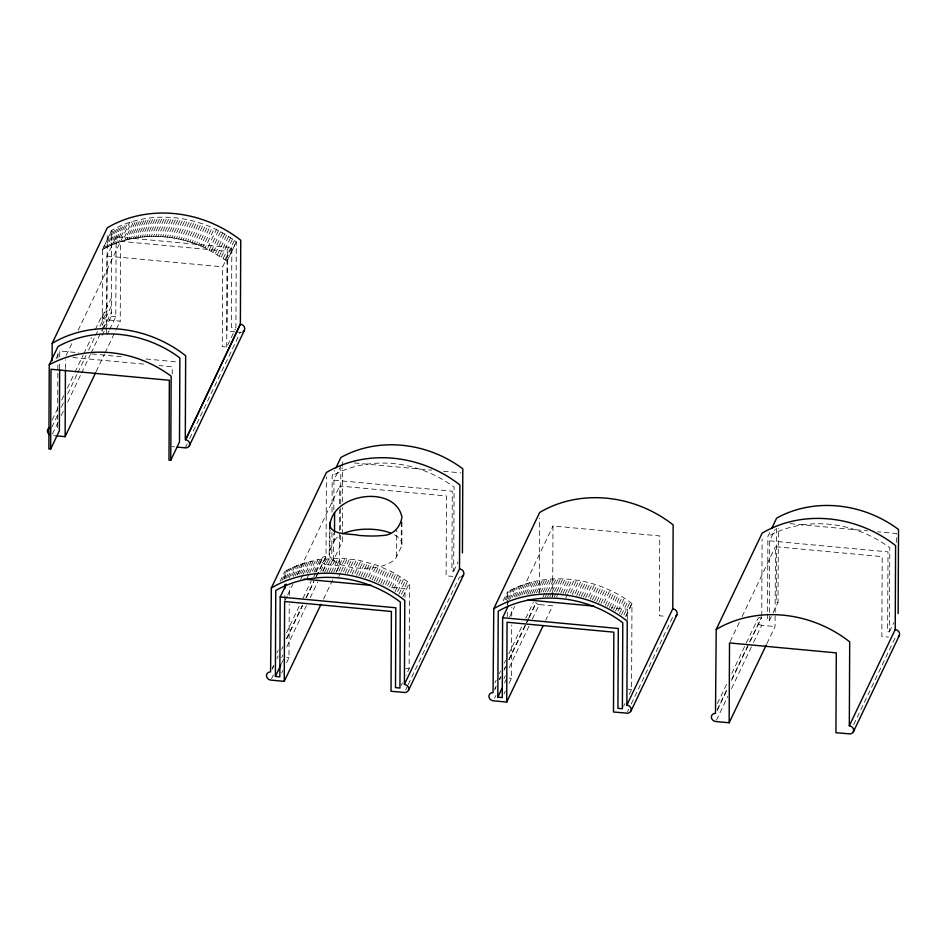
<?xml version="1.0" encoding="UTF-8"?>
<svg xmlns="http://www.w3.org/2000/svg" width="947" height="947" viewBox="0 0 947 947"><rect width="100%" height="100%" fill="white"/><g stroke="black" fill="none" stroke-linecap="round" stroke-linejoin="round"><path stroke-width="0.71" stroke-dasharray="4.74 3.55" d="M57.601 427.772L57.885 364.003M57.921 358.191L57.945 352.379M59.649 368.714L59.673 362.796M59.697 356.889L59.732 350.97L78.719 352.746M65.438 368.667L65.473 359.789M102.169 331.403L102.193 327.721M106.62 332.953L106.964 256.081L116.15 236.833L231.826 247.605L231.459 327.425L235.91 327.84L236.3 241.899C201.474 215.182 150.597 208.293 111.722 230.299L102.548 249.546L102.205 325.259L111.379 306.011M234.998 331.852L226.996 331.107L227.351 251.275L120.577 241.343L120.222 321.163L105.721 319.684A4.546 4.013 25.5 0 1 106.904 311.741L107.26 233.613M105.212 329.083L111.332 316.251L111.722 230.299M109.663 329.497L115.783 316.665L116.15 236.833M172.236 374.172L172.259 366.773L159.096 365.554M231.826 247.605L222.64 266.853L222.273 346.685L226.724 347.099L235.294 329.13M226.724 347.099L227.114 261.147L236.3 241.899M284.81 600.362L284.846 593.082M284.917 578.522L284.94 571.23L298.731 564.803L317.908 559.641L340.447 558.15L358.747 560.21L376.693 565.122L393.763 572.71L409.518 582.831L409.128 668.783L406.074 675.199M286.562 662.722L289.001 657.597L289.249 604.375M289.285 595.497L289.332 586.631M316.535 576.332L326.028 556.422L326.395 476.921M329.236 554.291L329.367 527.349M401.327 521.951L401.208 547.035L396.615 556.658A34.068 14.761 0.3 0 1 356.368 567.987A34.068 14.761 0.3 0 1 329.887 550.444L329.982 529.787M331.923 532.451L331.805 559.831L333.581 559.997L342.305 541.708L342.329 535.789M332.018 512.102L332.184 475.749L334.682 470.529M333.581 559.997L333.699 533.386M333.806 509.735L333.948 480.165L341.417 464.492M329.887 550.444L334.48 540.82L334.516 531.965M336.812 571.159L339.346 565.856L339.5 531.847M339.5 530.367L339.594 509.675M339.63 503.768L339.701 486.024L446.475 495.968L446.12 575.8L452.796 576.415M340.553 534.984L340.529 541.542L342.305 541.708M340.577 529.799L340.695 505.449M340.695 503.993L340.861 467.64M342.341 534.309L342.459 507.699M342.483 501.792L342.636 467.794M342.648 466.315L342.672 461.876M396.615 556.658L396.746 530.107M401.859 543.199L401.954 521.927M404.996 597.403L405.044 588.537L388.933 587.033M333.948 480.165L452.287 491.185L451.932 571.017L453.708 571.183L454.087 487.101L452.725 486.095A107.662 95.067 25.5 0 0 333.545 474.992L332.184 475.749M507.284 616.71L507.308 612.342M507.332 605.062L507.391 591.946C546.265 569.928 597.143 576.83 631.969 603.547L631.578 689.487L628.512 695.903M509.013 683.438L511.451 678.301L511.7 625.091M511.735 616.213L511.771 607.347M539.317 593.438L539.66 518.352M552.657 596.941L552.977 525.987L659.751 535.931L659.384 615.763L666.061 616.379M627.447 619.598L627.494 609.252L611.383 607.749M761.755 615.87L762.098 538.973M767.555 613.952L767.52 620.498L769.295 620.664L772.421 614.141M767.567 611.502L767.899 536.428L770.396 531.196M769.295 620.664L769.662 540.844L775.273 529.077M766.881 643.664L775.06 626.535L775.415 546.703L882.202 556.647L881.835 636.467L888.511 637.094M776.576 528.319L776.244 602.221L778.02 602.387L778.363 528.462M769.662 540.844L888.002 551.864L887.647 631.685L889.422 631.85L889.801 547.78L888.44 546.774A107.662 95.067 25.5 0 0 769.272 535.671L767.899 536.428M896.691 542.442L896.726 533.575L877.739 531.8M102.548 249.546L111.793 230.263M102.607 249.511L104.49 248.481L113.676 229.233M104.49 248.481L106.395 247.487L115.581 228.227M106.395 247.487L108.337 246.528L117.523 227.28M55.991 358.806L59.732 350.97M108.337 246.528L110.302 245.616L119.476 226.369M110.302 245.616L112.279 244.74L121.465 225.493M112.279 244.74L114.291 243.912L123.477 224.664M114.291 243.912L116.327 243.119L125.513 223.871M116.327 243.119L118.387 242.373L127.561 223.125M66.124 355.504L72.457 342.234M78.151 330.278L129.644 222.415M118.387 242.373L122.554 241.012L131.74 221.764M122.554 241.012L124.673 240.396L133.847 221.136M124.673 240.396L126.803 239.816L135.989 220.568M126.803 239.816L128.958 239.283L138.144 220.035M128.958 239.283L131.124 238.798L140.31 219.55M131.124 238.798L133.302 238.36L142.488 219.112M133.302 238.36L135.504 237.957L144.69 218.71M135.504 237.957L137.717 237.602L146.903 218.355M52.18 419.995L57.874 408.039M61.673 400.084L64.207 394.769M67.367 388.128L74.34 373.532M74.967 372.195L83.206 354.947M83.833 353.61L91.433 337.688M95.233 329.722L102.832 313.788M137.717 237.602L139.943 237.295L149.117 218.047M102.24 317.067L111.415 297.82M139.943 237.295L142.18 237.034L151.354 217.786M51.813 427.239L58.146 413.957M61.318 407.317L63.851 402.013M67.651 394.047L77.145 374.136M77.784 372.81L86.011 355.551M88.544 350.236L97.411 331.651M99.944 326.336L106.904 311.741M142.18 237.034L144.418 236.821L153.603 217.573M58.11 422.149L51.777 435.419L54.453 435.667M61.283 415.508L63.816 410.193M67.616 402.238L80.909 374.349M81.537 373.023L90.403 354.438M91.042 353.113L101.803 330.55M102.442 329.213L106.869 319.92M144.418 236.821L146.678 236.643L155.853 217.396M103.401 328.834L111.355 312.155M146.678 236.643L148.939 236.525L158.113 217.265M102.158 335.498L104.608 330.361M148.939 236.525L151.2 236.442L160.386 217.194M151.2 236.442L153.485 236.407L162.659 217.147M107.212 334.622L109.047 330.775M153.485 236.407L155.758 236.407L164.944 217.159M155.758 236.407L158.042 236.466L167.228 217.218M158.042 236.466L160.327 236.561L169.513 217.313M96.156 371.615L104.383 354.356M105.022 353.03L115.783 330.456M116.422 329.13L120.222 321.163M160.327 236.561L162.624 236.714L171.809 217.467M162.624 236.714L164.908 236.904L174.094 217.656M164.908 236.904L167.205 237.141L176.379 217.893M167.205 237.141L169.489 237.413L178.675 218.165M169.489 237.413L171.774 237.744L180.96 218.497M171.774 237.744L174.059 238.111L183.245 218.864M174.059 238.111L176.343 238.526L185.517 219.278M176.343 238.526L178.616 238.987L187.79 219.74M178.616 238.987L180.877 239.496L190.063 220.249M180.877 239.496L183.138 240.041L192.324 220.793M183.138 240.041L185.387 240.633L194.573 221.385M185.387 240.633L187.636 241.272L196.81 222.024M187.636 241.272L189.862 241.947L199.048 222.699M189.862 241.947L192.075 242.669L201.261 223.421M192.075 242.669L194.289 243.438L203.463 224.179M194.289 243.438L196.479 244.243L205.665 224.995M196.479 244.243L198.657 245.084L207.831 225.836M198.657 245.084L200.811 245.971L209.997 226.724M200.811 245.971L202.966 246.907L212.14 227.659M202.966 246.907L205.085 247.877L214.271 228.629M227.114 261.147L207.204 248.895L216.378 229.636M209.287 249.937L218.473 230.689M211.359 251.026L220.533 231.778M213.406 252.162L222.581 232.915M215.431 253.323L224.605 234.075M217.431 254.53L226.605 235.282M219.408 255.773L228.582 236.525M221.349 257.051L230.535 237.804M223.279 258.365L232.465 239.118M225.173 259.715L234.359 240.467M227.043 261.1L236.229 241.852M185.245 447.848L187.151 443.871M189.684 438.556L240.337 332.35A4.546 4.013 25.5 0 0 241.378 332.338M280.052 581.505L285.011 571.195M281.993 580.428L286.894 570.165M283.911 579.434L288.799 569.171M285.84 578.475L290.741 568.212M287.805 577.563L292.694 567.3M289.178 577.978L294.683 566.424M291.794 575.859L296.695 565.596M293.215 576.356L298.731 564.803M295.275 575.61L300.779 564.057M285.248 600.197L287.154 596.208M287.781 594.882L292.848 584.263M297.275 574.971L339.701 486.024M297.346 574.9L302.862 563.347M299.441 574.237L304.958 562.696M301.56 573.622L307.077 562.068M300.637 579.469L302.472 575.61M303.087 574.332L309.207 561.5M305.845 572.521L311.362 560.967M307.408 573.314L313.528 560.482M307.136 578.001L308.971 574.154M309.586 572.876L315.706 560.044M312.403 571.195L317.908 559.641M314.002 572.118L320.122 559.286M276.95 652.826L278.217 650.163M286.456 632.916L299.749 605.026M302.922 598.397L311.149 581.138M315.576 571.846L321.909 558.564M313.777 576.948L315.611 573.101M316.215 571.81L322.347 558.979M272.499 667.919L273.766 665.268M276.926 658.627L278.193 655.963M286.42 638.716L302.259 605.524M306.059 597.557L313.658 581.624M316.002 576.687L326.028 556.422M272.215 669.269L273.482 666.605M281.709 649.346L282.975 646.694M286.775 638.728L302.602 605.547M306.402 597.581L314.002 581.647M320.702 571.337L326.822 558.505M271.54 678.774L273.446 674.797M281.673 657.538L282.94 654.886M286.74 646.919L306.366 605.76M310.166 597.794L317.766 581.872M322.832 571.242L325.993 564.613L339.346 565.856M322.951 571.159L329.071 558.328M324.608 572.319L331.332 558.197M281.496 663.598L283.946 658.461M326.869 572.237L333.604 558.126M329.154 572.201L335.877 558.079M281.661 672.997L282.881 670.429M331.426 572.213L338.162 558.091M333.711 572.26L340.447 558.15M335.996 572.367L342.731 558.245M323.519 599.037L333.013 579.126M338.908 571.23L345.028 558.399M338.742 576.545L340.577 572.698M341.192 571.42L347.312 558.588M343.489 571.657L349.609 558.825M345.158 573.219L351.893 559.097M347.442 573.539L354.178 559.428M350.343 572.627L356.463 559.795M352.012 574.332L358.747 560.21M354.888 573.503L361.02 560.671M356.546 575.291L363.281 561.18M358.806 575.847L365.542 561.725M361.056 576.439L367.791 562.317M363.305 577.066L370.028 562.956M365.53 577.753L372.266 563.631M368.359 577.185L374.479 564.353M369.957 579.233L376.693 565.122M372.147 580.038L378.883 565.927M374.325 580.89L381.061 566.768M376.48 581.778L383.215 567.655M378.634 582.701L385.358 568.591M380.753 583.683L387.489 569.561M382.872 584.69L389.596 570.567M385.571 584.453L391.691 571.621M387.631 585.542L393.763 572.71M389.679 586.678L395.799 573.846M391.703 587.838L397.823 575.007M393.703 589.046L399.823 576.214M395.077 591.567L401.8 577.457M397.633 591.567L403.753 578.735M398.947 594.16L405.683 580.049M401.457 594.231L407.577 581.399M402.783 596.953L409.447 582.784M453.708 571.183L458.064 562.033M401.173 685.462L402.392 682.894M405.647 689.878L407.541 685.9M408.181 684.574L459.461 577.043L460.621 577.007M503.106 600.931L507.462 591.911M505.059 599.853L509.344 590.869M506.349 600.149L511.25 589.874M508.29 599.191L513.191 588.927M507.19 604.695L509.024 600.848M509.64 599.558L515.144 588.004M512.232 597.403L517.133 587.14M514.245 596.574L519.145 586.311M515.665 597.072L521.181 585.518M517.725 596.314L523.229 584.773M509.581 616.959L514.612 606.411M519.643 595.864L552.977 525.987M521.892 594.953L527.408 583.399M524.011 594.337L529.527 582.784M526.141 593.757L531.658 582.216M527.692 594.515L533.812 581.683M529.858 594.029L535.978 581.198M532.036 593.591L538.156 580.76M534.238 593.189L540.358 580.357M536.452 592.834L542.572 580.002M494.938 682.917L496.192 680.277M499.329 673.684L500.596 671.044M504.36 663.137L505.627 660.497M508.764 653.904L522.602 624.902M525.751 618.308L533.291 602.481M538.665 592.526L544.785 579.694M494.926 688.658L496.192 686.019M499.329 679.425L500.596 676.797M504.36 668.878L505.627 666.238M508.764 659.657L525.751 624.049M526.378 622.735L528.26 618.782M528.888 617.456L535.813 602.955M540.903 592.266L547.023 579.434M494.654 689.996L495.908 687.356M499.685 679.449L500.939 676.809M504.088 670.216L505.343 667.588M509.119 659.668L526.094 624.073M526.721 622.759L528.615 618.805M529.243 617.48L536.156 602.979M543.152 592.053L549.272 579.221M494.618 698.188L495.873 695.548M504.053 678.407L505.307 675.767M509.084 667.86L529.207 625.671M532.344 619.078L539.269 604.577L552.61 605.82L545.697 620.321M542.951 597.012L544.785 593.165M545.401 591.875L551.521 579.043M545.212 596.882L547.058 593.035M547.662 591.745L553.782 578.913M504.562 683.024L506.396 679.177M547.484 596.799L549.319 592.952M549.935 591.662L556.055 578.83M549.757 596.764L551.592 592.917M552.208 591.626L558.328 578.795M504.112 693.701L505.331 691.144M552.042 596.776L553.877 592.929M554.492 591.638L560.612 578.806M554.326 596.823L556.161 592.976M556.777 591.697L562.897 578.866M556.611 596.93L558.446 593.082M559.061 591.792L565.181 578.96M560.742 593.224L567.478 579.102M563.027 593.414L569.763 579.304M565.323 593.651L572.059 579.528M565.773 597.782L567.608 593.935M568.224 592.644L574.344 579.813M570.508 592.976L576.628 580.144M572.177 594.633L578.913 580.511M575.066 593.757L581.186 580.925M576.735 595.497L583.459 581.387M578.996 596.006L585.731 581.896M581.257 596.551L587.992 582.441M583.506 597.143L590.241 583.032M585.743 597.782L592.479 583.672M588.596 597.178L594.716 584.346M590.194 599.179L596.93 585.068M592.408 599.948L599.131 585.826M594.598 600.753L601.333 586.631M596.776 601.605L603.511 587.483M598.93 602.493L605.666 588.371M601.085 603.417L607.808 589.306M603.819 603.109L609.939 590.277M605.311 605.405L612.046 591.283M607.406 606.459L614.141 592.337M609.477 607.548L616.201 593.426M611.525 608.672L618.249 594.562M613.549 609.844L620.273 595.722M615.55 611.04L622.274 596.93M618.131 611.004L624.251 598.173M619.468 613.561L626.204 599.451M621.398 614.875L628.133 600.765M623.907 614.946L630.027 602.114M625.778 616.331L631.898 603.499M625.849 616.379L631.969 603.547M623.623 706.178L624.842 703.609M627.459 711.931L628.713 709.291M631.223 704.023L672.737 617.006L673.885 616.971M730.137 641.628L739.571 621.848M742.093 616.58L775.415 546.703M717.376 703.621L728.077 681.213M731.842 673.305L745.68 644.291M746.307 642.977L757.624 619.243M717.376 709.374L728.077 686.954M731.842 679.046L748.828 643.451M749.456 642.125L761.755 617.101L749.799 642.149M717.104 710.712L727.793 688.291M731.569 680.384L749.172 643.463M716.429 720.217L727.758 696.483M731.522 688.576L752.912 643.747M753.54 642.421L761.719 625.292L775.06 626.535M773.036 612.827L778.02 602.387M889.422 631.85L893.79 622.712M853.673 724.739L895.187 637.71L896.336 637.686M106.964 256.081L222.64 266.853M111.332 316.251L115.783 316.665M236.336 331.983L240.337 332.35M91.871 353.965L124.01 356.96M145.933 358.996L178.072 361.991M72.801 357.516L145.933 364.323M354.356 462.965L431.785 470.174M443.48 471.263L461.011 472.896M171.904 446.605L174.568 446.854M790.07 523.644L867.511 530.853M286.787 657.384L289.001 657.597M405.79 668.464L409.128 668.783M509.226 678.099L511.451 678.301M628.24 689.179L631.578 689.487M205.085 247.877L207.204 248.895M761.719 625.292A4.546 4.013 25.5 0 1 757.399 621.741L757.34 621.421A4.546 4.013 25.5 0 1 758.594 618M758.855 617.811A4.546 4.013 25.5 0 1 761.4 617.077M539.269 604.577A4.546 4.013 25.5 0 1 535.671 602.552M325.993 564.613A4.546 4.013 25.5 0 1 321.566 560.269A4.546 4.013 25.5 0 1 325.685 556.398M394.568 534.866A34.068 14.761 0.3 0 1 401.208 547.035M334.48 540.82A34.068 14.761 0.3 0 1 339.653 535.54"/><path stroke-width="1.42" d="M50.641 449.091L51.008 369.259L169.347 380.28L168.992 460.112L170.768 460.278L179.492 441.989L179.871 357.907L178.51 356.901A107.662 95.067 25.5 0 0 59.33 345.809L57.968 346.555L49.244 364.844L48.865 448.925L50.641 449.091L59.365 430.802L59.637 370.194M52.121 360.712L52.192 343.311L107.283 227.813A113.569 100.275 25.5 0 1 240.751 240.242L240.372 324.17L185.636 439.704A4.546 4.013 25.5 0 1 189.66 444.806L189.589 445.114A4.546 4.013 25.5 0 1 185.245 447.848L177.243 447.102M55.79 435.798L65.13 436.662L65.426 370.135M170.768 460.278L171.147 376.196L169.785 375.19A107.662 95.067 25.5 0 0 50.617 364.098L49.244 364.844M185.292 439.668L185.671 355.741A113.569 100.275 25.5 0 0 66.29 336.351L64.207 337.215A113.569 100.275 25.5 0 0 56.086 341.109L52.192 343.311M284.254 681.355L284.621 601.523L391.395 611.466L391.028 691.298L405.529 692.506A4.546 4.013 25.5 0 0 404.416 684.35L459.508 568.851L459.887 484.923A113.569 100.275 25.5 0 0 447.943 476.613L445.859 475.358A113.569 100.275 25.5 0 0 326.407 472.494L271.327 587.992L270.593 671.897A4.546 4.013 25.5 0 0 266.486 675.756A4.546 4.013 25.5 0 0 270.913 680.112L284.254 681.355L320.986 604.352M275.376 676.43L275.766 590.478C314.641 568.472 365.506 575.362 400.332 602.079L399.942 688.031L395.503 687.617L395.858 607.785L280.182 597.012L279.827 676.845L275.376 676.43L280.88 664.877M284.869 588.714L284.881 584.346M329.982 528.319C328.42 493.92 394.508 483.159 401.954 517.015C400.451 527.432 392.638 535.54 382.115 535.54C374.408 536.31 366.643 536.061 358.937 535.422C350.307 533.185 328.088 535.955 330.006 522.413M334.516 531.965L334.599 512.789M404.416 684.35L404.795 600.422A113.569 100.275 25.5 0 0 271.327 587.992M462.432 552.894L462.811 468.812L461.449 467.806A107.662 95.067 25.5 0 0 342.269 456.714L340.908 457.46L335.925 467.913M675.578 616.319A4.546 4.013 25.5 0 0 672.772 608.814L673.151 524.887A113.569 100.275 25.5 0 0 539.683 512.457L493.778 608.708L493.044 692.612A4.546 4.013 25.5 0 0 488.924 696.471A4.546 4.013 25.5 0 0 493.351 700.816L506.704 702.058L543.176 625.588M497.826 697.146L498.217 611.194C537.079 589.188 587.957 596.077 622.783 622.795L622.392 708.747L617.941 708.332L618.308 628.5L502.632 617.728L502.277 697.56L497.826 697.146L502.111 688.161M506.704 702.058L507.059 622.238L613.845 632.17L613.478 712.002L627.979 713.221A4.546 4.013 25.5 0 0 626.867 705.065L627.245 621.137A113.569 100.275 25.5 0 0 493.778 608.708M898.277 636.858A4.546 4.013 25.5 0 0 895.223 629.53L895.602 545.602L891.731 542.678A113.569 100.275 25.5 0 0 883.658 537.28L881.574 536.026A113.569 100.275 25.5 0 0 762.134 533.173L716.228 629.424L715.494 713.328A4.546 4.013 25.5 0 0 711.375 717.187A4.546 4.013 25.5 0 0 715.802 721.531L729.154 722.774L766.253 644.99M729.154 722.774L729.51 642.942L836.284 652.885L835.929 732.718L850.43 733.925A4.546 4.013 25.5 0 0 849.317 725.769L849.696 641.853A113.569 100.275 25.5 0 0 716.228 629.424M898.147 613.573L898.525 529.491L897.164 528.485A107.662 95.067 25.5 0 0 777.996 517.382L776.623 518.139L771.639 528.592M65.13 436.662L95.517 372.94M185.636 439.704L240.372 324.17M189.376 445.706L244.456 330.207M280.182 597.012L286.302 584.181M408.536 690.316L463.616 574.817M502.632 617.728L508.148 606.175M626.867 705.065L672.772 608.814M630.986 711.031L676.892 614.781M849.317 725.769L895.223 629.53M853.425 731.747L899.342 635.496M304.011 579.126L371.366 585.4M527.917 599.972L593.816 606.116M459.828 568.887A4.546 4.013 25.5 0 1 461.793 576.652M343.406 533.552A34.068 14.761 0.3 0 1 390.495 532.983M240.727 324.205A4.546 4.013 25.5 0 1 242.953 331.817M49.741 434.768A4.546 4.013 25.5 0 1 49.67 427.547"/></g></svg>
